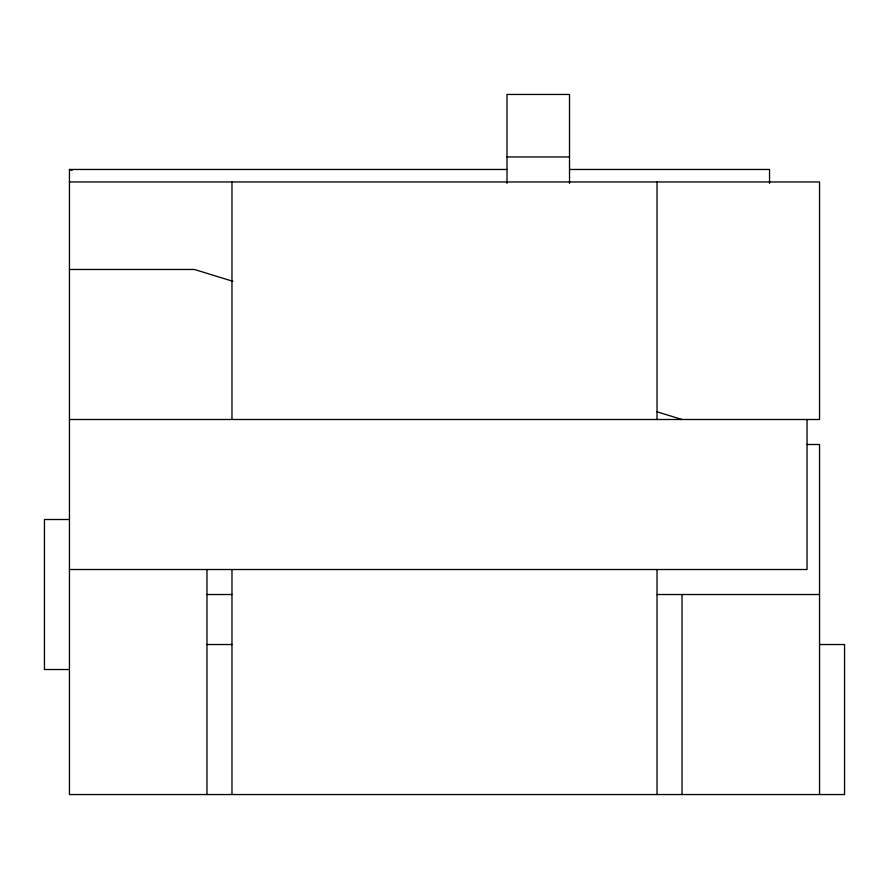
<?xml version="1.0" encoding="UTF-8"?>
<svg xmlns="http://www.w3.org/2000/svg" width="889" height="889" viewBox="0 0 889 889"><rect width="100%" height="100%" fill="white"/><g stroke="black" fill="none" stroke-linecap="round" stroke-linejoin="round"><path stroke-width="1.33" d="M507.008 156.964L569.516 156.964M819.547 644.525L844.55 644.525L844.55 794.544L69.453 794.544L69.453 169.466L507.008 169.466M569.516 169.466L769.541 169.466L769.541 183.356M69.453 181.967L819.547 181.967L819.547 419.497L69.453 419.497M69.453 269.478L194.469 269.478L232.896 281.302M807.045 444.5L819.547 444.5L819.547 794.544M69.453 519.509L44.45 519.509L44.45 669.528L69.453 669.528M69.453 569.516L807.045 569.516L807.045 419.497M206.97 594.519L231.973 594.519M657.027 594.519L819.547 594.519M206.97 644.525L231.973 644.525M656.86 411.751L682.03 419.497M69.453 169.466L72.087 170.344M682.03 594.519L682.03 794.544M657.027 181.967L657.027 419.497M657.027 569.516L657.027 794.544M569.516 183.356L569.516 94.456L507.008 94.456L507.008 183.356M231.973 181.967L231.973 419.497M231.973 569.516L231.973 794.544M206.97 569.516L206.97 794.544"/></g></svg>
